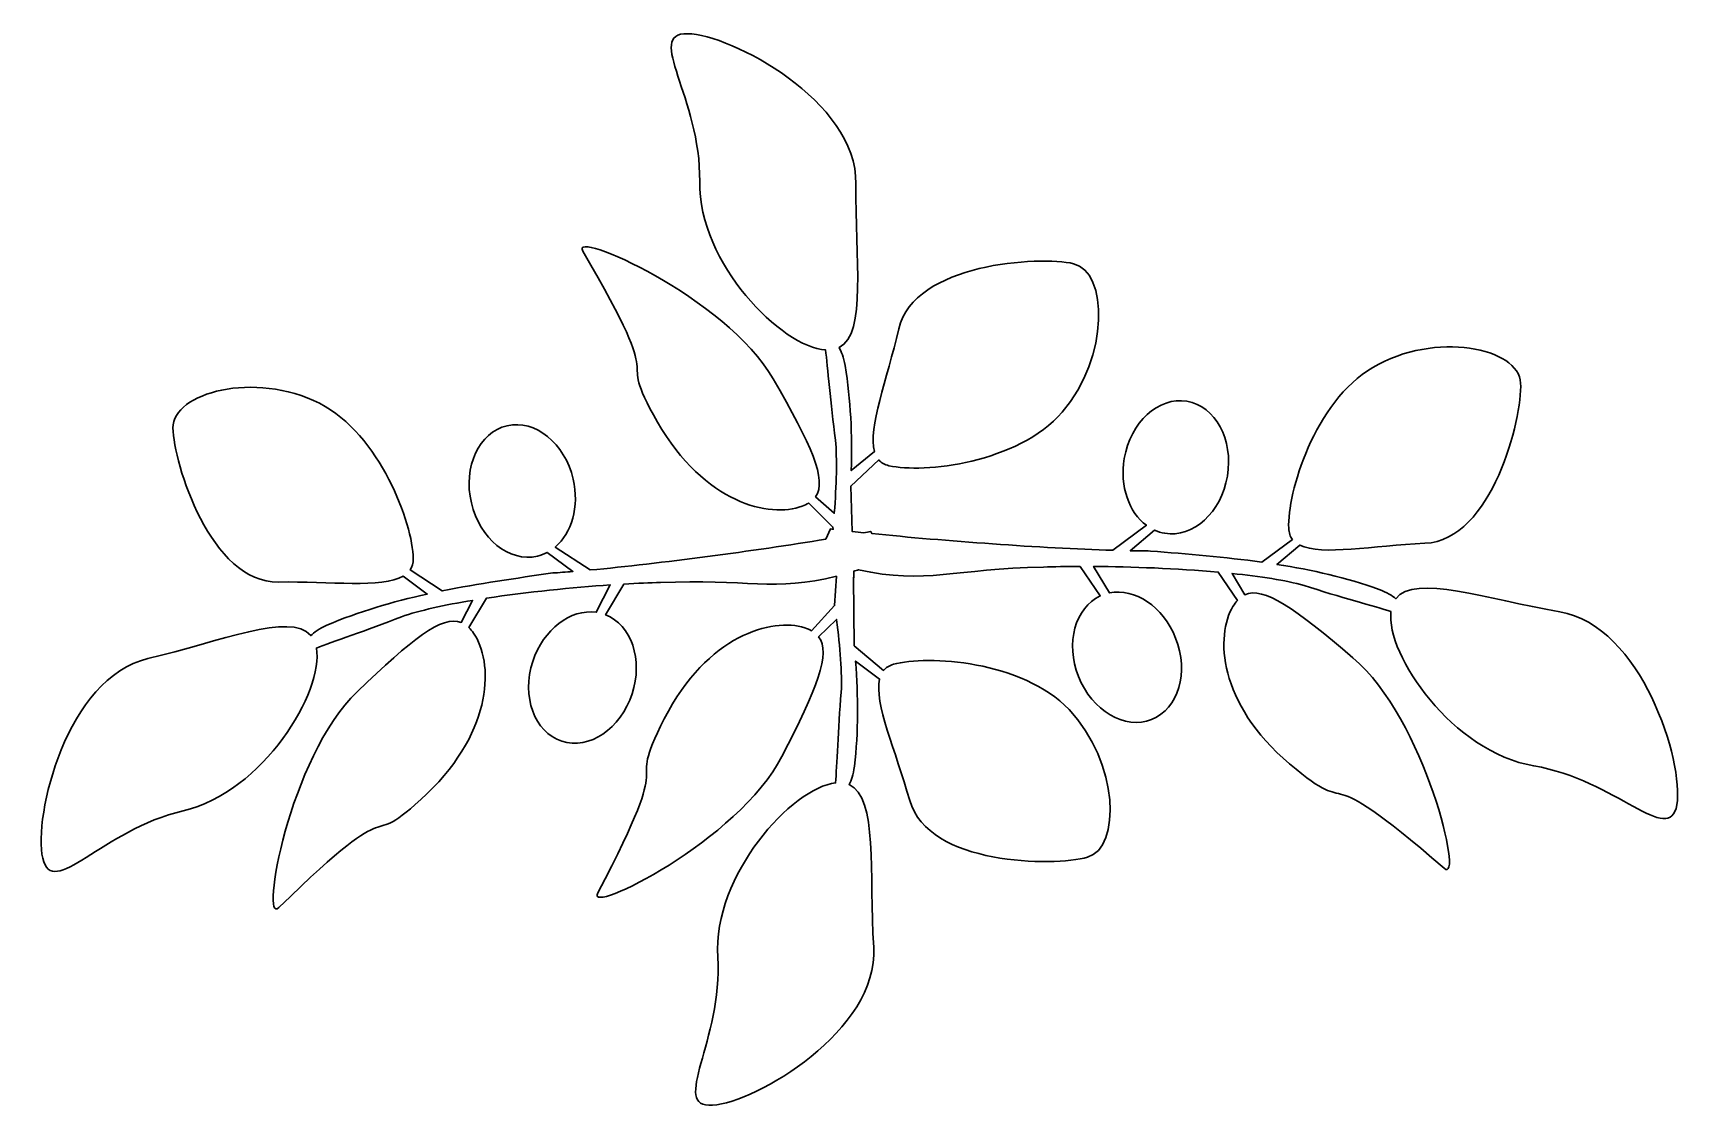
# Model space of a CAD drawing. Header units: centimetres. Extents: x -11 to 11, y -7.2 to 7.2.
import ezdxf

# ---------------------------------------------------------------- set-up
doc = ezdxf.new("R2010")
doc.units = ezdxf.units.CM
doc.header["$MEASUREMENT"] = 0
doc.layers.add('Layer 1', color=7, linetype='Continuous')

msp = doc.modelspace()

# ---------------------------------------------------------------- linework, layer by layer
at = {"layer": 'Layer 1', "color": 65, "lineweight": 30}
msp.add_open_spline([(-10.89896, -3.85271), (-11.02907, -3.292), (-10.57793, -1.43973), (-9.49586, -1.18866), (-9.49586, -1.18866), (-8.5277, -0.96401), (-7.59965, -0.56162), (-7.32182, -0.88092), (-7.32182, -0.88092), (-7.27901, -0.83896), (-7.21136, -0.7931), (-7.10802, -0.74447), (-7.10802, -0.74447), (-6.682, -0.56009), (-6.23083, -0.42989), (-5.76821, -0.32814), (-5.76821, -0.32814), (-5.76821, -0.32814), (-6.0885, -0.08965), (-6.0885, -0.08965), (-6.0885, -0.08965), (-6.37287, -0.25239), (-7.06487, -0.15592), (-7.75506, -0.1671), (-7.75506, -0.1671), (-8.65764, -0.1817), (-9.15399, 1.42074), (-9.16156, 1.88845), (-9.16156, 1.88845), (-9.16913, 2.35616), (-8.06867, 2.65639), (-7.2041, 2.21682), (-7.2041, 2.21682), (-6.39943, 1.80771), (-5.96081, 0.61236), (-5.95324, 0.14465), (-5.95324, 0.14465), (-5.95226, 0.08399), (-5.96656, 0.03432), (-5.99434, -0.00666), (-5.99434, -0.00666), (-5.99434, -0.00666), (-5.56712, -0.2859), (-5.56712, -0.2859), (-5.56712, -0.2859), (-5.08017, -0.18771), (-4.58351, -0.11682), (-4.09317, -0.04668), (-4.09317, -0.04668), (-4.00847, -0.04118), (-3.91744, -0.03428), (-3.82314, -0.02656), (-3.82314, -0.02656), (-3.82314, -0.02656), (-4.16473, 0.22736), (-4.16473, 0.22736), (-4.16473, 0.22736), (-4.20628, 0.20551), (-4.25078, 0.18879), (-4.29769, 0.1779), (-4.29769, 0.1779), (-4.67297, 0.09082), (-5.06738, 0.40933), (-5.17884, 0.8897), (-5.17884, 0.8897), (-5.2903, 1.37006), (-5.07665, 1.83055), (-4.70137, 1.91763), (-4.70137, 1.91763), (-4.32609, 2.00471), (-3.93149, 1.68536), (-3.82002, 1.205), (-3.82002, 1.205), (-3.7351, 0.83902), (-3.83875, 0.48528), (-4.05903, 0.29886), (-4.05903, 0.29886), (-4.05903, 0.29886), (-3.59121, -0.00641), (-3.59121, -0.00641), (-3.59121, -0.00641), (-2.65647, 0.07999), (-1.4024, 0.24843), (-0.44765, 0.404), (-0.44765, 0.404), (-0.44765, 0.404), (-0.38629, 0.54053), (-0.38629, 0.54053), (-0.38629, 0.54053), (-0.3743, 0.53905), (-0.36108, 0.53737), (-0.34889, 0.53593), (-0.34889, 0.53593), (-0.34889, 0.53593), (-0.35215, 0.5653), (-0.35215, 0.5653), (-0.35215, 0.5653), (-0.35215, 0.5653), (-0.67564, 0.88634), (-0.67564, 0.88634), (-0.67564, 0.88634), (-0.70164, 0.87016), (-0.73151, 0.85591), (-0.76494, 0.84347), (-0.76494, 0.84347), (-1.19168, 0.68459), (-2.06851, 0.87555), (-2.69419, 1.96692), (-2.69419, 1.96692), (-3.31818, 3.05532), (-2.47392, 2.17796), (-3.6909, 4.24604), (-3.6909, 4.24604), (-3.87258, 4.55477), (-1.77555, 3.63275), (-1.14922, 2.54163), (-1.14922, 2.54163), (-0.64335, 1.66035), (-0.42561, 1.19928), (-0.58523, 0.97025), (-0.58523, 0.97025), (-0.58523, 0.97025), (-0.33497, 0.75096), (-0.33497, 0.75096), (-0.33497, 0.75096), (-0.30512, 1.12904), (-0.29574, 1.47315), (-0.31906, 1.72496), (-0.31906, 1.72496), (-0.38519, 2.21738), (-0.42409, 2.70957), (-0.45126, 2.92866), (-0.45126, 2.92866), (-1.03373, 2.96619), (-2.14742, 4.07999), (-2.1309, 5.17603), (-2.1309, 5.17603), (-2.11416, 6.28672), (-2.86979, 7.15654), (-2.29424, 7.14786), (-2.29424, 7.14786), (-1.7187, 7.13918), (-0.02964, 6.25467), (-0.04639, 5.14399), (-0.04639, 5.14399), (-0.06137, 4.15022), (0.10612, 3.15274), (-0.27066, 2.95993), (-0.27066, 2.95993), (-0.24024, 2.90828), (-0.21248, 2.83186), (-0.19014, 2.71987), (-0.19014, 2.71987), (-0.11372, 2.26199), (-0.09539, 1.79286), (-0.10797, 1.31936), (-0.10797, 1.31936), (-0.10797, 1.31936), (0.20015, 1.5725), (0.20015, 1.5725), (0.20015, 1.5725), (0.11063, 1.88768), (0.37061, 2.53597), (0.52588, 3.20855), (0.52588, 3.20855), (0.72894, 4.08812), (2.40404, 4.18497), (2.85982, 4.07975), (2.85982, 4.07975), (3.3156, 3.97453), (3.34243, 2.83366), (2.7077, 2.10029), (2.7077, 2.10029), (2.11695, 1.41774), (0.85102, 1.2795), (0.39524, 1.38473), (0.39524, 1.38473), (0.33613, 1.39838), (0.29101, 1.42415), (0.25792, 1.46098), (0.25792, 1.46098), (0.25792, 1.46098), (-0.11608, 1.11368), (-0.11608, 1.11368), (-0.11608, 1.11368), (-0.11608, 1.11368), (-0.09393, 0.5065), (-0.09393, 0.5065), (-0.09393, 0.5065), (-0.0441, 0.50102), (0.0076, 0.49534), (0.05968, 0.48986), (0.05968, 0.48986), (0.09058, 0.49541), (0.12266, 0.50145), (0.15231, 0.50692), (0.15231, 0.50692), (0.15231, 0.50692), (0.16671, 0.47925), (0.16671, 0.47925), (0.16671, 0.47925), (1.13512, 0.38026), (2.42599, 0.28545), (3.38116, 0.2557), (3.38116, 0.2557), (3.38116, 0.2557), (3.83009, 0.58938), (3.83009, 0.58938), (3.83009, 0.58938), (3.59885, 0.76202), (3.47349, 1.10855), (3.53593, 1.47903), (3.53593, 1.47903), (3.61789, 1.9653), (3.99212, 2.30862), (4.37202, 2.24458), (4.37202, 2.24458), (4.75192, 2.18056), (4.99379, 1.73338), (4.91184, 1.24712), (4.91184, 1.24712), (4.82988, 0.76085), (4.45525, 0.41922), (4.07536, 0.48325), (4.07536, 0.48325), (4.02787, 0.49125), (3.98276, 0.50522), (3.93996, 0.52449), (3.93996, 0.52449), (3.93996, 0.52449), (3.61453, 0.25049), (3.61453, 0.25049), (3.61453, 0.25049), (3.70913, 0.24851), (3.79991, 0.24708), (3.88478, 0.24673), (3.88478, 0.24673), (4.37848, 0.20662), (4.87875, 0.16627), (5.37078, 0.09796), (5.37078, 0.09796), (5.37078, 0.09796), (5.78048, 0.40215), (5.78048, 0.40215), (5.78048, 0.40215), (5.75026, 0.44136), (5.73275, 0.49022), (5.73003, 0.55083), (5.73003, 0.55083), (5.70906, 1.01813), (6.07389, 2.23856), (6.85212, 2.69598), (6.85212, 2.69598), (7.68828, 3.18746), (8.80505, 2.95492), (8.82602, 2.48763), (8.82602, 2.48763), (8.84699, 2.02033), (8.44902, 0.39), (7.54723, 0.34953), (7.54723, 0.34953), (6.85765, 0.3186), (6.17281, 0.17979), (5.87905, 0.32488), (5.87905, 0.32488), (5.87905, 0.32488), (5.57359, 0.06791), (5.57359, 0.06791), (5.57359, 0.06791), (6.04155, -0.00544), (6.5004, -0.10812), (6.93688, -0.26617), (6.93688, -0.26617), (7.04298, -0.30841), (7.11333, -0.35002), (7.15862, -0.38929), (7.15862, -0.38929), (7.41646, -0.05364), (8.36702, -0.39862), (9.34708, -0.56381), (9.34708, -0.56381), (10.44244, -0.74843), (11.00587, -2.57013), (10.9102, -3.13773), (10.9102, -3.13773), (10.81453, -3.70533), (10.09619, -2.80395), (9.00083, -2.61933), (9.00083, -2.61933), (7.91991, -2.43714), (7.02624, -1.14059), (7.09478, -0.56096), (7.09478, -0.56096), (6.88424, -0.49456), (6.40693, -0.36672), (5.93463, -0.21253), (5.93463, -0.21253), (5.6912, -0.14402), (5.3514, -0.09167), (4.97417, -0.05258), (4.97417, -0.05258), (4.97417, -0.05258), (5.14396, -0.3375), (5.14396, -0.3375), (5.14396, -0.3375), (5.39811, -0.22199), (5.81316, -0.52031), (6.58828, -1.17737), (6.58828, -1.17737), (7.54797, -1.99089), (8.07498, -4.21971), (7.80424, -3.98514), (7.80424, -3.98514), (5.99067, -2.41386), (6.70006, -3.40362), (5.74262, -2.5929), (5.74262, -2.5929), (4.78257, -1.77997), (4.75309, -0.88279), (4.98661, -0.49187), (4.98661, -0.49187), (5.0049, -0.46125), (5.02555, -0.43511), (5.04617, -0.41248), (5.04617, -0.41248), (5.04617, -0.41248), (4.78938, -0.0352), (4.78938, -0.0352), (4.78938, -0.0352), (4.23773, 0.01427), (3.63022, 0.03727), (3.1271, 0.04076), (3.1271, 0.04076), (3.1271, 0.04076), (3.3376, -0.3127), (3.3376, -0.3127), (3.3376, -0.3127), (3.67565, -0.24359), (4.05564, -0.49414), (4.22146, -0.91399), (4.22146, -0.91399), (4.40261, -1.37264), (4.2594, -1.85877), (3.90108, -2.00029), (3.90108, -2.00029), (3.54276, -2.14181), (3.10555, -1.88539), (2.92441, -1.42674), (2.92441, -1.42674), (2.74862, -0.98165), (2.87869, -0.50972), (3.21401, -0.3529), (3.21401, -0.3529), (3.21401, -0.3529), (2.9462, 0.04131), (2.9462, 0.04131), (2.9462, 0.04131), (2.76194, 0.04082), (2.5945, 0.0375), (2.45838, 0.03179), (2.45838, 0.03179), (1.27075, 0.01209), (0.89442, -0.20434), (-0.01108, -0.00333), (-0.01108, -0.00333), (-0.03259, -0.01039), (-0.05372, -0.01681), (-0.07466, -0.0234), (-0.07466, -0.0234), (-0.07466, -0.0234), (-0.0721, -0.10699), (-0.0721, -0.10699), (-0.0721, -0.10699), (-0.0721, -0.10699), (-0.07877, -0.10496), (-0.07877, -0.10496), (-0.07877, -0.10496), (-0.07877, -0.10496), (-0.0681, -1.01785), (-0.0681, -1.01785), (-0.0681, -1.01785), (-0.0681, -1.01785), (0.32204, -1.34735), (0.32204, -1.34735), (0.32204, -1.34735), (0.35336, -1.30901), (0.39675, -1.28059), (0.45516, -1.26418), (0.45516, -1.26418), (0.90548, -1.13762), (2.17634, -1.21575), (2.79858, -1.86973), (2.79858, -1.86973), (3.46714, -2.57239), (3.49415, -3.71283), (3.04383, -3.83939), (3.04383, -3.83939), (2.59351, -3.96596), (0.91607, -3.94911), (0.67183, -3.08008), (0.67183, -3.08008), (0.48506, -2.41555), (0.19508, -1.78044), (0.26966, -1.4614), (0.26966, -1.4614), (0.26966, -1.4614), (-0.05082, -1.22208), (-0.05082, -1.22208), (-0.05082, -1.22208), (-0.01595, -1.69446), (-0.01151, -2.16477), (-0.06628, -2.62574), (-0.06628, -2.62574), (-0.08331, -2.73866), (-0.10843, -2.81671), (-0.13638, -2.86974), (-0.13638, -2.86974), (0.24907, -3.04459), (0.12914, -4.04817), (0.19089, -5.04013), (0.19089, -5.04013), (0.25991, -6.1488), (-1.38539, -7.11174), (-1.95989, -7.14751), (-1.95989, -7.14751), (-2.53439, -7.18328), (-1.82066, -6.27889), (-1.88967, -5.17022), (-1.88967, -5.17022), (-1.95778, -4.07617), (-0.89735, -2.91107), (-0.3173, -2.84615), (-0.3173, -2.84615), (-0.30047, -2.62603), (-0.28522, -2.13279), (-0.24234, -1.63781), (-0.24234, -1.63781), (-0.23091, -1.38518), (-0.25631, -1.04209), (-0.30394, -0.66584), (-0.30394, -0.66584), (-0.30394, -0.66584), (-0.54383, -0.89607), (-0.54383, -0.89607), (-0.54383, -0.89607), (-0.37361, -1.11734), (-0.56903, -1.5888), (-1.03285, -2.49291), (-1.03285, -2.49291), (-1.60711, -3.61231), (-3.65875, -4.63163), (-3.49181, -4.31468), (-3.49181, -4.31468), (-2.37356, -2.1916), (-3.17555, -3.1073), (-2.6035, -1.99072), (-2.6035, -1.99072), (-2.0299, -0.87111), (-1.16276, -0.63914), (-0.72901, -0.77776), (-0.72901, -0.77776), (-0.69504, -0.78861), (-0.66511, -0.80205), (-0.63838, -0.81699), (-0.63838, -0.81699), (-0.63838, -0.81699), (-0.32991, -0.48135), (-0.32991, -0.48135), (-0.32991, -0.48135), (-0.32991, -0.48135), (-0.30651, -0.08957), (-0.30651, -0.08957), (-0.30651, -0.08957), (-1.11738, -0.2968), (-1.5231, -0.12365), (-2.65641, -0.17404), (-2.65641, -0.17404), (-2.79262, -0.17666), (-2.95962, -0.18327), (-3.14357, -0.19403), (-3.14357, -0.19403), (-3.14357, -0.19403), (-3.38693, -0.60406), (-3.38693, -0.60406), (-3.38693, -0.60406), (-3.04268, -0.74014), (-2.88422, -1.20286), (-3.03254, -1.65784), (-3.03254, -1.65784), (-3.18538, -2.12668), (-3.60583, -2.40996), (-3.97212, -2.29056), (-3.97212, -2.29056), (-4.3384, -2.17115), (-4.5112, -1.6944), (-4.35836, -1.22556), (-4.35836, -1.22556), (-4.21845, -0.79638), (-3.85406, -0.52279), (-3.51243, -0.57115), (-3.51243, -0.57115), (-3.51243, -0.57115), (-3.32427, -0.20583), (-3.32427, -0.20583), (-3.32427, -0.20583), (-3.82623, -0.23999), (-4.43067, -0.30013), (-4.97828, -0.38315), (-4.97828, -0.38315), (-4.97828, -0.38315), (-5.2117, -0.77493), (-5.2117, -0.77493), (-5.2117, -0.77493), (-5.18974, -0.79627), (-5.1682, -0.8211), (-5.14807, -0.85055), (-5.14807, -0.85055), (-4.89115, -1.22651), (-4.86562, -2.1241), (-5.7743, -2.99407), (-5.7743, -2.99407), (-6.68052, -3.86167), (-6.03253, -2.83086), (-7.7469, -4.50982), (-7.7469, -4.50982), (-8.00283, -4.76046), (-7.6126, -2.5031), (-6.7043, -1.63256), (-6.7043, -1.63256), (-5.97069, -0.92945), (-5.57511, -0.6068), (-5.31438, -0.7066), (-5.31438, -0.7066), (-5.31438, -0.7066), (-5.16217, -0.41165), (-5.16217, -0.41165), (-5.16217, -0.41165), (-5.53631, -0.47367), (-5.87224, -0.54683), (-6.11104, -0.63006), (-6.11104, -0.63006), (-6.57307, -0.81277), (-7.04146, -0.96885), (-7.24756, -1.04796), (-7.24756, -1.04796), (-7.1438, -1.62234), (-7.95683, -2.9715), (-9.02463, -3.21926), (-9.02463, -3.21926), (-10.1067, -3.47034), (-10.76881, -4.41337), (-10.89891, -3.85265), (-10.89891, -3.85265), (-10.89891, -3.85265), (-10.89896, -3.85271), (-10.89896, -3.85271)], degree=3, knots=[0, 0, 0, 0, 0.00714286, 0.00714286, 0.00714286, 0.00714286, 0.01428571, 0.01428571, 0.01428571, 0.01428571, 0.02142857, 0.02142857, 0.02142857, 0.02142857, 0.02857143, 0.02857143, 0.02857143, 0.02857143, 0.03571429, 0.03571429, 0.03571429, 0.03571429, 0.04285714, 0.04285714, 0.04285714, 0.04285714, 0.05, 0.05, 0.05, 0.05, 0.05714286, 0.05714286, 0.05714286, 0.05714286, 0.06428571, 0.06428571, 0.06428571, 0.06428571, 0.07142857, 0.07142857, 0.07142857, 0.07142857, 0.07857143, 0.07857143, 0.07857143, 0.07857143, 0.08571429, 0.08571429, 0.08571429, 0.08571429, 0.09285714, 0.09285714, 0.09285714, 0.09285714, 0.1, 0.1, 0.1, 0.1, 0.10714286, 0.10714286, 0.10714286, 0.10714286, 0.11428571, 0.11428571, 0.11428571, 0.11428571, 0.12142857, 0.12142857, 0.12142857, 0.12142857, 0.12857143, 0.12857143, 0.12857143, 0.12857143, 0.13571429, 0.13571429, 0.13571429, 0.13571429, 0.14285714, 0.14285714, 0.14285714, 0.14285714, 0.15, 0.15, 0.15, 0.15, 0.15714286, 0.15714286, 0.15714286, 0.15714286, 0.16428571, 0.16428571, 0.16428571, 0.16428571, 0.17142857, 0.17142857, 0.17142857, 0.17142857, 0.17857143, 0.17857143, 0.17857143, 0.17857143, 0.18571429, 0.18571429, 0.18571429, 0.18571429, 0.19285714, 0.19285714, 0.19285714, 0.19285714, 0.2, 0.2, 0.2, 0.2, 0.20714286, 0.20714286, 0.20714286, 0.20714286, 0.21428571, 0.21428571, 0.21428571, 0.21428571, 0.22142857, 0.22142857, 0.22142857, 0.22142857, 0.22857143, 0.22857143, 0.22857143, 0.22857143, 0.23571429, 0.23571429, 0.23571429, 0.23571429, 0.24285714, 0.24285714, 0.24285714, 0.24285714, 0.25, 0.25, 0.25, 0.25, 0.25714286, 0.25714286, 0.25714286, 0.25714286, 0.26428571, 0.26428571, 0.26428571, 0.26428571, 0.27142857, 0.27142857, 0.27142857, 0.27142857, 0.27857143, 0.27857143, 0.27857143, 0.27857143, 0.28571429, 0.28571429, 0.28571429, 0.28571429, 0.29285714, 0.29285714, 0.29285714, 0.29285714, 0.3, 0.3, 0.3, 0.3, 0.30714286, 0.30714286, 0.30714286, 0.30714286, 0.31428571, 0.31428571, 0.31428571, 0.31428571, 0.32142857, 0.32142857, 0.32142857, 0.32142857, 0.32857143, 0.32857143, 0.32857143, 0.32857143, 0.33571429, 0.33571429, 0.33571429, 0.33571429, 0.34285714, 0.34285714, 0.34285714, 0.34285714, 0.35, 0.35, 0.35, 0.35, 0.35714286, 0.35714286, 0.35714286, 0.35714286, 0.36428571, 0.36428571, 0.36428571, 0.36428571, 0.37142857, 0.37142857, 0.37142857, 0.37142857, 0.37857143, 0.37857143, 0.37857143, 0.37857143, 0.38571429, 0.38571429, 0.38571429, 0.38571429, 0.39285714, 0.39285714, 0.39285714, 0.39285714, 0.4, 0.4, 0.4, 0.4, 0.40714286, 0.40714286, 0.40714286, 0.40714286, 0.41428571, 0.41428571, 0.41428571, 0.41428571, 0.42142857, 0.42142857, 0.42142857, 0.42142857, 0.42857143, 0.42857143, 0.42857143, 0.42857143, 0.43571429, 0.43571429, 0.43571429, 0.43571429, 0.44285714, 0.44285714, 0.44285714, 0.44285714, 0.45, 0.45, 0.45, 0.45, 0.45714286, 0.45714286, 0.45714286, 0.45714286, 0.46428571, 0.46428571, 0.46428571, 0.46428571, 0.47142857, 0.47142857, 0.47142857, 0.47142857, 0.47857143, 0.47857143, 0.47857143, 0.47857143, 0.48571429, 0.48571429, 0.48571429, 0.48571429, 0.49285714, 0.49285714, 0.49285714, 0.49285714, 0.5, 0.5, 0.5, 0.5, 0.50714286, 0.50714286, 0.50714286, 0.50714286, 0.51428571, 0.51428571, 0.51428571, 0.51428571, 0.52142857, 0.52142857, 0.52142857, 0.52142857, 0.52857143, 0.52857143, 0.52857143, 0.52857143, 0.53571429, 0.53571429, 0.53571429, 0.53571429, 0.54285714, 0.54285714, 0.54285714, 0.54285714, 0.55, 0.55, 0.55, 0.55, 0.55714286, 0.55714286, 0.55714286, 0.55714286, 0.56428571, 0.56428571, 0.56428571, 0.56428571, 0.57142857, 0.57142857, 0.57142857, 0.57142857, 0.57857143, 0.57857143, 0.57857143, 0.57857143, 0.58571429, 0.58571429, 0.58571429, 0.58571429, 0.59285714, 0.59285714, 0.59285714, 0.59285714, 0.6, 0.6, 0.6, 0.6, 0.60714286, 0.60714286, 0.60714286, 0.60714286, 0.61428571, 0.61428571, 0.61428571, 0.61428571, 0.62142857, 0.62142857, 0.62142857, 0.62142857, 0.62857143, 0.62857143, 0.62857143, 0.62857143, 0.63571429, 0.63571429, 0.63571429, 0.63571429, 0.64285714, 0.64285714, 0.64285714, 0.64285714, 0.65, 0.65, 0.65, 0.65, 0.65714286, 0.65714286, 0.65714286, 0.65714286, 0.66428571, 0.66428571, 0.66428571, 0.66428571, 0.67142857, 0.67142857, 0.67142857, 0.67142857, 0.67857143, 0.67857143, 0.67857143, 0.67857143, 0.68571429, 0.68571429, 0.68571429, 0.68571429, 0.69285714, 0.69285714, 0.69285714, 0.69285714, 0.7, 0.7, 0.7, 0.7, 0.70714286, 0.70714286, 0.70714286, 0.70714286, 0.71428571, 0.71428571, 0.71428571, 0.71428571, 0.72142857, 0.72142857, 0.72142857, 0.72142857, 0.72857143, 0.72857143, 0.72857143, 0.72857143, 0.73571429, 0.73571429, 0.73571429, 0.73571429, 0.74285714, 0.74285714, 0.74285714, 0.74285714, 0.75, 0.75, 0.75, 0.75, 0.75714286, 0.75714286, 0.75714286, 0.75714286, 0.76428571, 0.76428571, 0.76428571, 0.76428571, 0.77142857, 0.77142857, 0.77142857, 0.77142857, 0.77857143, 0.77857143, 0.77857143, 0.77857143, 0.78571429, 0.78571429, 0.78571429, 0.78571429, 0.79285714, 0.79285714, 0.79285714, 0.79285714, 0.8, 0.8, 0.8, 0.8, 0.80714286, 0.80714286, 0.80714286, 0.80714286, 0.81428571, 0.81428571, 0.81428571, 0.81428571, 0.82142857, 0.82142857, 0.82142857, 0.82142857, 0.82857143, 0.82857143, 0.82857143, 0.82857143, 0.83571429, 0.83571429, 0.83571429, 0.83571429, 0.84285714, 0.84285714, 0.84285714, 0.84285714, 0.85, 0.85, 0.85, 0.85, 0.85714286, 0.85714286, 0.85714286, 0.85714286, 0.86428571, 0.86428571, 0.86428571, 0.86428571, 0.87142857, 0.87142857, 0.87142857, 0.87142857, 0.87857143, 0.87857143, 0.87857143, 0.87857143, 0.88571429, 0.88571429, 0.88571429, 0.88571429, 0.89285714, 0.89285714, 0.89285714, 0.89285714, 0.9, 0.9, 0.9, 0.9, 0.90714286, 0.90714286, 0.90714286, 0.90714286, 0.91428571, 0.91428571, 0.91428571, 0.91428571, 0.92142857, 0.92142857, 0.92142857, 0.92142857, 0.92857143, 0.92857143, 0.92857143, 0.92857143, 0.93571429, 0.93571429, 0.93571429, 0.93571429, 0.94285714, 0.94285714, 0.94285714, 0.94285714, 0.95, 0.95, 0.95, 0.95, 0.95714286, 0.95714286, 0.95714286, 0.95714286, 0.96428571, 0.96428571, 0.96428571, 0.96428571, 0.97142857, 0.97142857, 0.97142857, 0.97142857, 0.97857143, 0.97857143, 0.97857143, 0.97857143, 0.98571429, 0.98571429, 0.98571429, 0.98571429, 1, 1, 1, 1], dxfattribs=at)

doc.saveas('drawing.dxf')
